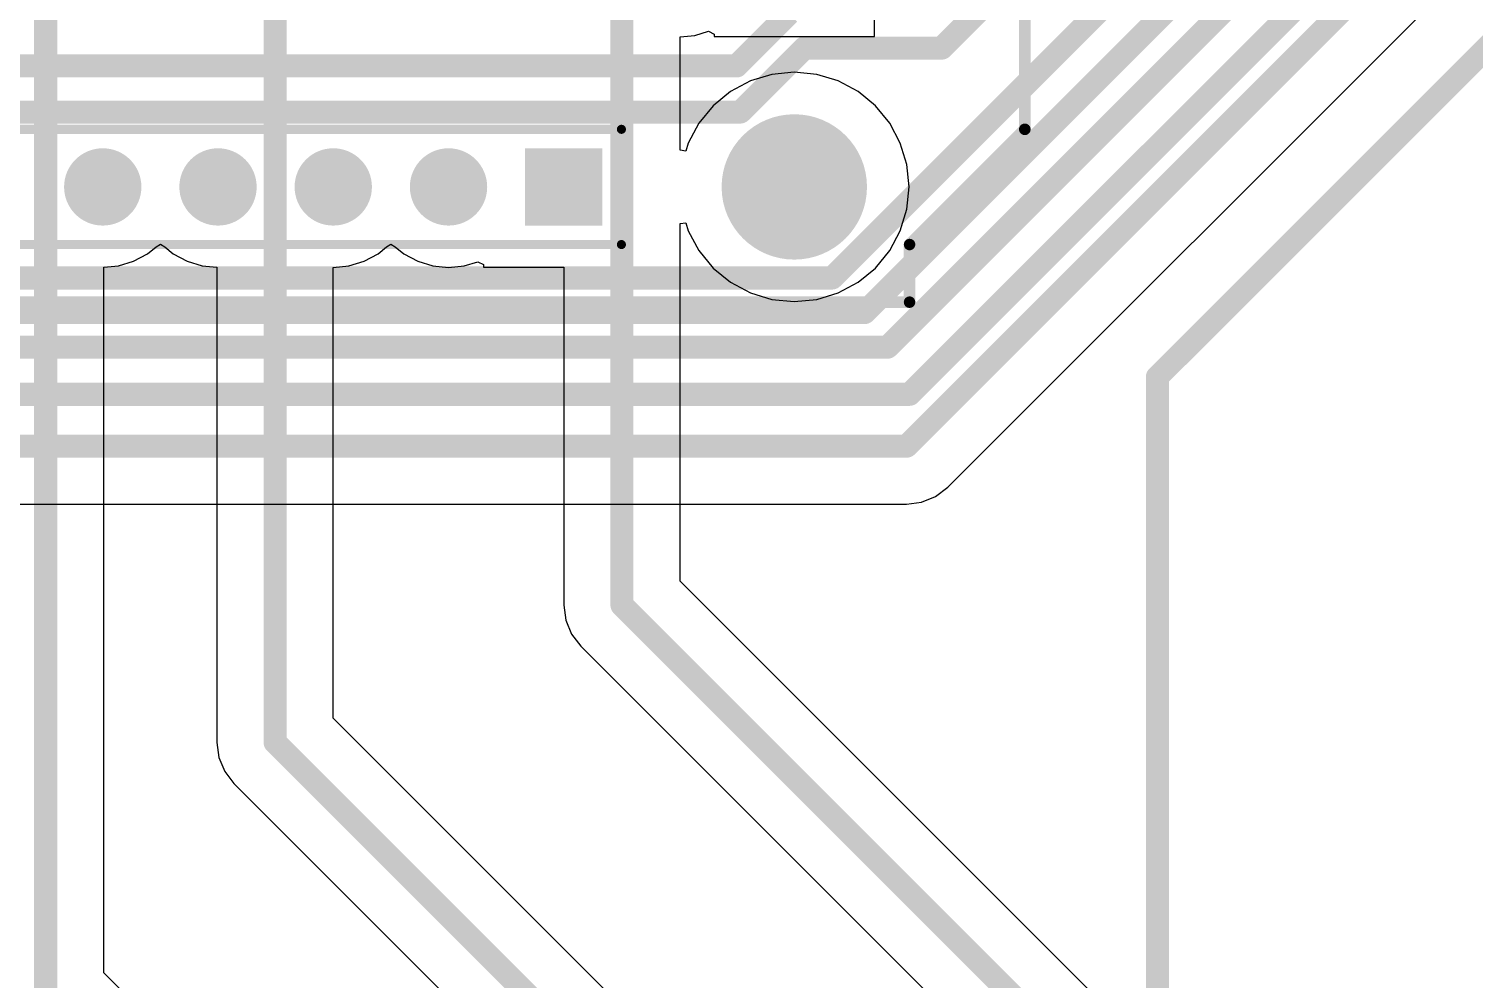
# Model space of a CAD drawing. Header units: millimetres. Extents: x 0 to 190, y 0 to 100.
# Drawn here: x 79.91 to 111.75, y 20.89 to 41.84 of the extents above; entities that cross this region are included whole.
import ezdxf

# ---------------------------------------------------------------- set-up
doc = ezdxf.new("R2010")
doc.units = ezdxf.units.MM
for name, color, linetype in [('BottomLayer', 5, 'Continuous'), ('BottomSolder', 6, 'Continuous'), ('Mechanical1', 6, 'Continuous'), ('MultiLayer', 9, 'Continuous'), ('PadHoleLayer', 156, 'Continuous'), ('TopLayer', 1, 'Continuous'), ('TopOverlay', 2, 'Continuous'), ('TopSolder', 216, 'Continuous'), ('ViaHoleLayer', 16, 'Continuous')]:
    doc.layers.add(name, color=color, linetype=linetype)

msp = doc.modelspace()

# ---------------------------------------------------------------- hatches: boundary and pattern name
at = {"layer": 'BottomLayer'}
h = msp.add_hatch(color=5, dxfattribs=at)
edge = h.paths.add_edge_path()
edge.add_arc((96.774, 38.354), 1.5, 0, 360)
h = msp.add_hatch(color=5, dxfattribs=at)
edge = h.paths.add_edge_path()
edge.add_arc((81.534, 38.354), 0.75, 0, 360)
h = msp.add_hatch(color=5, dxfattribs=at)
edge = h.paths.add_edge_path()
edge.add_arc((84.074, 38.354), 0.75, 0, 360)
h = msp.add_hatch(color=5, dxfattribs=at)
edge = h.paths.add_edge_path()
edge.add_arc((86.614, 38.354), 0.75, 0, 360)
h = msp.add_hatch(color=5, dxfattribs=at)
edge = h.paths.add_edge_path()
edge.add_arc((89.154, 38.354), 0.75, 0, 360)
msp.add_hatch(color=5, dxfattribs=at).paths.add_polyline_path([(92.444, 37.604), (90.944, 37.604), (90.944, 39.104), (92.444, 39.104)])
at = {"layer": 'BottomSolder'}
h = msp.add_hatch(color=6, dxfattribs=at)
edge = h.paths.add_edge_path()
edge.add_arc((96.774, 38.354), 1.602, 0, 360)
h = msp.add_hatch(color=6, dxfattribs=at)
edge = h.paths.add_edge_path()
edge.add_arc((81.534, 38.354), 0.852, 0, 360)
h = msp.add_hatch(color=6, dxfattribs=at)
edge = h.paths.add_edge_path()
edge.add_arc((84.074, 38.354), 0.852, 0, 360)
h = msp.add_hatch(color=6, dxfattribs=at)
edge = h.paths.add_edge_path()
edge.add_arc((86.614, 38.354), 0.852, 0, 360)
h = msp.add_hatch(color=6, dxfattribs=at)
edge = h.paths.add_edge_path()
edge.add_arc((89.154, 38.354), 0.852, 0, 360)
msp.add_hatch(color=6, dxfattribs=at).paths.add_polyline_path([(92.546, 37.502), (90.842, 37.502), (90.842, 39.206), (92.546, 39.206)])
at = {"layer": 'MultiLayer'}
h = msp.add_hatch(color=9, dxfattribs=at)
edge = h.paths.add_edge_path()
edge.add_arc((81.534, 38.354), 0.75, 0, 360)
h = msp.add_hatch(color=9, dxfattribs=at)
edge = h.paths.add_edge_path()
edge.add_arc((84.074, 38.354), 0.75, 0, 360)
h = msp.add_hatch(color=9, dxfattribs=at)
edge = h.paths.add_edge_path()
edge.add_arc((86.614, 38.354), 0.75, 0, 360)
h = msp.add_hatch(color=9, dxfattribs=at)
edge = h.paths.add_edge_path()
edge.add_arc((89.154, 38.354), 0.75, 0, 360)
msp.add_hatch(color=9, dxfattribs=at).paths.add_polyline_path([(92.444, 37.604), (90.944, 37.604), (90.944, 39.104), (92.444, 39.104)])
at = {"layer": 'PadHoleLayer'}
h = msp.add_hatch(color=156, dxfattribs=at)
edge = h.paths.add_edge_path()
edge.add_arc((81.534, 38.354), 0.45, 0, 360)
h = msp.add_hatch(color=156, dxfattribs=at)
edge = h.paths.add_edge_path()
edge.add_arc((84.074, 38.354), 0.45, 0, 360)
h = msp.add_hatch(color=156, dxfattribs=at)
edge = h.paths.add_edge_path()
edge.add_arc((86.614, 38.354), 0.45, 0, 360)
h = msp.add_hatch(color=156, dxfattribs=at)
edge = h.paths.add_edge_path()
edge.add_arc((89.154, 38.354), 0.45, 0, 360)
h = msp.add_hatch(color=156, dxfattribs=at)
edge = h.paths.add_edge_path()
edge.add_arc((91.694, 38.354), 0.45, 0, 360)
at = {"layer": 'TopLayer'}
h = msp.add_hatch(color=1, dxfattribs=at)
edge = h.paths.add_edge_path()
edge.add_arc((96.774, 38.354), 1.5, 0, 360)
h = msp.add_hatch(color=1, dxfattribs=at)
edge = h.paths.add_edge_path()
edge.add_arc((81.534, 38.354), 0.75, 0, 360)
h = msp.add_hatch(color=1, dxfattribs=at)
edge = h.paths.add_edge_path()
edge.add_arc((84.074, 38.354), 0.75, 0, 360)
h = msp.add_hatch(color=1, dxfattribs=at)
edge = h.paths.add_edge_path()
edge.add_arc((86.614, 38.354), 0.75, 0, 360)
h = msp.add_hatch(color=1, dxfattribs=at)
edge = h.paths.add_edge_path()
edge.add_arc((89.154, 38.354), 0.75, 0, 360)
msp.add_hatch(color=1, dxfattribs=at).paths.add_polyline_path([(92.444, 37.604), (90.944, 37.604), (90.944, 39.104), (92.444, 39.104)])
at = {"layer": 'TopSolder'}
h = msp.add_hatch(color=216, dxfattribs=at)
edge = h.paths.add_edge_path()
edge.add_arc((96.774, 38.354), 1.602, 0, 360)
h = msp.add_hatch(color=216, dxfattribs=at)
edge = h.paths.add_edge_path()
edge.add_arc((81.534, 38.354), 0.852, 0, 360)
h = msp.add_hatch(color=216, dxfattribs=at)
edge = h.paths.add_edge_path()
edge.add_arc((84.074, 38.354), 0.852, 0, 360)
h = msp.add_hatch(color=216, dxfattribs=at)
edge = h.paths.add_edge_path()
edge.add_arc((86.614, 38.354), 0.852, 0, 360)
h = msp.add_hatch(color=216, dxfattribs=at)
edge = h.paths.add_edge_path()
edge.add_arc((89.154, 38.354), 0.852, 0, 360)
msp.add_hatch(color=216, dxfattribs=at).paths.add_polyline_path([(92.546, 37.502), (90.842, 37.502), (90.842, 39.206), (92.546, 39.206)])
at = {"layer": 'ViaHoleLayer'}
h = msp.add_hatch(color=16, dxfattribs=at)
edge = h.paths.add_edge_path()
edge.add_arc((96.774, 38.354), 1.5, 0, 360)

# ---------------------------------------------------------------- linework, layer by layer
at = {"layer": 'BottomLayer'}
for p, q in [((100.154, 31.733), (127.977, 59.556)), ((99.889, 31.53), (100.154, 31.733)), ((59.978, 31.358), (99.249, 31.358)), ((99.249, 31.358), (99.58, 31.402)), ((99.58, 31.402), (99.889, 31.53))]:
    msp.add_line(p, q, dxfattribs=at)
at = {"layer": 'BottomLayer', "const_width": 0.508}
for points in [[(100.023, 41.414), (126.554, 67.945)], [(97.606, 36.346), (127.681, 66.421)], [(98.322, 35.584), (127.889, 65.151)], [(98.83, 34.822), (127.762, 63.754)], [(99.314, 33.782), (127.889, 62.357)], [(99.249, 32.639), (127.447, 60.837)], [(104.775, 34.164), (115.112, 44.501)], [(95.504, 41.021), (96.659, 42.176)], [(95.585, 40.005), (96.994, 41.414)], [(96.994, 41.414), (100.023, 41.414)], [(63.881, 41.021), (95.504, 41.021)], [(65.405, 40.005), (95.585, 40.005)], [(74.143, 36.346), (97.606, 36.346)], [(61.444, 35.584), (98.322, 35.584)], [(59.666, 34.822), (98.83, 34.822)], [(104.775, 14.478), (104.775, 34.164)], [(58.166, 33.782), (99.314, 33.782)], [(58.053, 32.639), (99.249, 32.639)]]:
    msp.add_lwpolyline(points, dxfattribs=at)
at = {"layer": 'BottomLayer', "const_width": 0.254}
for points in [[(96.867, 41.414, 1), (97.121, 41.414, 1)], [(96.867, 41.414, 1), (97.121, 41.414, 1)], [(99.896, 41.414, 1), (100.15, 41.414, 1)], [(99.896, 41.414, 1), (100.15, 41.414, 1)], [(95.377, 41.021, 1), (95.631, 41.021, 1)], [(95.377, 41.021, 1), (95.631, 41.021, 1)], [(95.458, 40.005, 1), (95.712, 40.005, 1)], [(95.458, 40.005, 1), (95.712, 40.005, 1)], [(97.479, 36.346, 1), (97.733, 36.346, 1)], [(97.479, 36.346, 1), (97.733, 36.346, 1)], [(98.195, 35.584, 1), (98.449, 35.584, 1)], [(98.195, 35.584, 1), (98.449, 35.584, 1)], [(98.703, 34.822, 1), (98.957, 34.822, 1)], [(98.703, 34.822, 1), (98.957, 34.822, 1)], [(104.648, 34.164, 1), (104.902, 34.164, 1)], [(104.648, 34.164, 1), (104.902, 34.164, 1)], [(99.187, 33.782, 1), (99.441, 33.782, 1)], [(99.187, 33.782, 1), (99.441, 33.782, 1)], [(99.122, 32.639, 1), (99.376, 32.639, 1)], [(99.122, 32.639, 1), (99.376, 32.639, 1)]]:
    msp.add_lwpolyline(points, format="xyb", close=True, dxfattribs=at)
at = {"layer": 'Mechanical1', "const_width": 0.254}
for points in [[(101.854, 39.624), (101.854, 73.904)], [(99.314, 37.084), (101.854, 39.624)], [(99.314, 35.814), (99.314, 37.084)], [(1.894, 35.814), (99.314, 35.814)]]:
    msp.add_lwpolyline(points, dxfattribs=at)
at = {"layer": 'Mechanical1', "const_width": 0.127}
for points in [[(101.79, 39.624, 1), (101.918, 39.624, 1)], [(101.79, 39.624, 1), (101.918, 39.624, 1)], [(99.251, 37.084, 1), (99.377, 37.084, 1)], [(99.251, 37.084, 1), (99.377, 37.084, 1)], [(99.251, 35.814, 1), (99.377, 35.814, 1)], [(99.251, 35.814, 1), (99.377, 35.814, 1)]]:
    msp.add_lwpolyline(points, format="xyb", close=True, dxfattribs=at)
at = {"layer": 'TopLayer'}
for p, q in [((98.54, 41.668), (98.54, 45.2)), ((94.58, 41.694), (94.881, 41.785)), ((94.881, 41.785), (95.008, 41.721)), ((94.257, 41.662), (94.58, 41.694)), ((94.257, 39.161), (94.257, 41.662)), ((95.008, 41.721), (95.008, 41.668)), ((95.008, 41.668), (98.54, 41.668)), ((96.281, 40.834), (95.807, 40.69)), ((96.774, 40.882), (96.281, 40.834)), ((97.267, 40.834), (96.774, 40.882)), ((97.741, 40.69), (97.267, 40.834)), ((95.369, 40.456), (94.986, 40.142)), ((95.807, 40.69), (95.369, 40.456)), ((98.179, 40.456), (97.741, 40.69)), ((98.562, 40.142), (98.179, 40.456)), ((94.986, 40.142), (94.672, 39.759)), ((98.876, 39.759), (98.562, 40.142)), ((94.672, 39.759), (94.438, 39.321)), ((99.11, 39.321), (98.876, 39.759)), ((94.438, 39.321), (94.384, 39.142)), ((99.254, 38.847), (99.11, 39.321)), ((94.384, 39.142), (94.257, 39.161)), ((99.302, 38.354), (99.254, 38.847)), ((99.254, 37.861), (99.302, 38.354)), ((99.11, 37.387), (99.254, 37.861)), ((94.257, 37.547), (94.384, 37.566)), ((94.257, 29.665), (94.257, 37.547)), ((94.384, 37.566), (94.438, 37.387)), ((94.438, 37.387), (94.672, 36.949)), ((98.876, 36.949), (99.11, 37.387)), ((82.52, 36.879), (82.709, 37.034)), ((82.709, 37.034), (82.804, 37.09)), ((82.804, 37.09), (82.899, 37.034)), ((82.899, 37.034), (83.088, 36.879)), ((87.6, 36.879), (87.789, 37.034)), ((87.789, 37.034), (87.884, 37.09)), ((87.884, 37.09), (87.979, 37.034)), ((87.979, 37.034), (88.168, 36.879)), ((94.672, 36.949), (94.986, 36.566)), ((98.562, 36.566), (98.876, 36.949)), ((81.88, 36.614), (82.213, 36.715)), ((82.213, 36.715), (82.52, 36.879)), ((83.088, 36.879), (83.395, 36.715)), ((83.395, 36.715), (83.728, 36.614)), ((86.96, 36.614), (87.293, 36.715)), ((87.293, 36.715), (87.6, 36.879)), ((88.168, 36.879), (88.475, 36.715)), ((88.475, 36.715), (88.808, 36.614)), ((89.5, 36.614), (89.801, 36.705)), ((89.801, 36.705), (89.928, 36.641)), ((89.928, 36.641), (89.928, 36.588)), ((81.557, 36.582), (81.88, 36.614)), ((81.557, 21.029), (81.557, 36.582)), ((83.728, 36.614), (84.051, 36.582)), ((84.051, 36.582), (84.051, 26.11)), ((86.613, 26.641), (86.613, 36.579)), ((86.613, 36.579), (86.614, 36.579)), ((86.614, 36.579), (86.96, 36.614)), ((88.808, 36.614), (89.154, 36.579)), ((89.154, 36.579), (89.5, 36.614)), ((89.928, 36.588), (91.695, 36.588)), ((91.695, 36.588), (91.695, 29.135)), ((94.986, 36.566), (95.369, 36.252)), ((98.179, 36.252), (98.562, 36.566)), ((95.369, 36.252), (95.807, 36.018)), ((95.807, 36.018), (96.281, 35.874)), ((97.267, 35.874), (97.741, 36.018)), ((97.741, 36.018), (98.179, 36.252)), ((96.281, 35.874), (96.774, 35.826)), ((96.774, 35.826), (97.267, 35.874)), ((107.285, 16.637), (94.257, 29.665)), ((91.695, 29.135), (91.739, 28.803)), ((91.739, 28.803), (91.867, 28.494)), ((91.867, 28.494), (92.07, 28.229)), ((92.07, 28.229), (104.376, 15.923)), ((96.617, 16.637), (86.613, 26.641)), ((84.051, 26.11), (84.095, 25.779)), ((84.095, 25.779), (84.223, 25.47)), ((84.223, 25.47), (84.426, 25.205)), ((84.426, 25.205), (93.708, 15.923)), ((85.949, 16.637), (81.557, 21.029))]:
    msp.add_line(p, q, dxfattribs=at)
at = {"layer": 'TopLayer', "const_width": 0.508}
for points in [[(92.976, 29.135), (92.976, 59.297)], [(85.332, 26.11), (85.332, 47.586)], [(80.276, 20.499), (80.276, 43.607)], [(92.976, 29.135), (107.442, 14.668)], [(85.332, 26.11), (96.774, 14.668)]]:
    msp.add_lwpolyline(points, dxfattribs=at)
at = {"layer": 'TopLayer', "const_width": 0.254}
for points in [[(92.849, 29.135, 1), (93.103, 29.135, 1)], [(92.849, 29.135, 1), (93.103, 29.135, 1)], [(85.205, 26.11, 1), (85.459, 26.11, 1)], [(85.205, 26.11, 1), (85.459, 26.11, 1)]]:
    msp.add_lwpolyline(points, format="xyb", close=True, dxfattribs=at)
at = {"layer": 'TopOverlay', "const_width": 0.2}
for points in [[(72.644, 39.624), (92.964, 39.624)], [(92.964, 37.084), (92.964, 39.624)], [(72.644, 37.084), (92.964, 37.084)]]:
    msp.add_lwpolyline(points, dxfattribs=at)
at = {"layer": 'TopOverlay', "const_width": 0.1}
for points in [[(92.914, 39.624, 1), (93.014, 39.624, 1)], [(92.914, 39.624, 1), (93.014, 39.624, 1)], [(92.914, 37.084, 1), (93.014, 37.084, 1)], [(92.914, 37.084, 1), (93.014, 37.084, 1)]]:
    msp.add_lwpolyline(points, format="xyb", close=True, dxfattribs=at)

doc.saveas('drawing.dxf')
